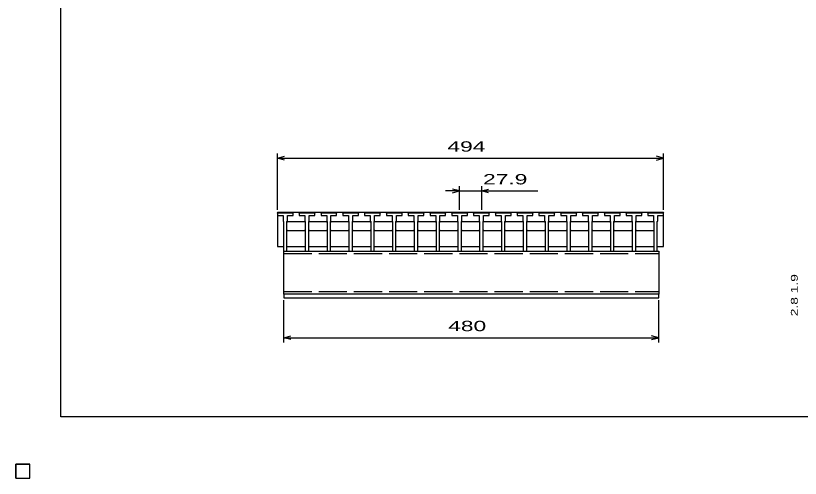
# Model space of a CAD drawing. Units: millimetres, scale not verified. Extents: x -1092 to 1042, y -770 to 629.
# Drawn here: x -1092 to -88, y -770 to -177 of the extents above; entities that cross this region are included whole.
import ezdxf
from ezdxf.enums import TextEntityAlignment as Align

# ---------------------------------------------------------------- set-up
doc = ezdxf.new("R2010")
doc.units = ezdxf.units.MM
doc.header["$LTSCALE"] = 6
doc.linetypes.add('DASHED', pattern=[7.5, 6, -1.5])
for name, color, linetype, lineweight in [('0_2', 150, 'Continuous', 25), ('16', 3, 'Continuous', 25), ('22', 2, 'Continuous', 25), ('32', 4, 'Continuous', 25)]:
    doc.layers.add(name, color=color, linetype=linetype, lineweight=lineweight)
doc.styles.add('ベクトル', font='')
doc.styles.get('ベクトル').set_extended_font_data('ベクトル')

msp = doc.modelspace()

# ---------------------------------------------------------------- linework, layer by layer
at = {"layer": '0_2'}
for p, q in [((-1034.4, -690.9), (-1034.4, 629.1)), ((1041.6, -690.9), (-1034.4, -690.9))]:
    msp.add_line(p, q, dxfattribs=at)
at = {"layer": '16'}
for p, q in [((-757, -429.9), (-756.5, -428.4)), ((-757, -428.4), (-263, -428.4)), ((-757, -428.4), (-757, -472.4)), ((-757, -429.9), (-757, -432.9)), ((-737, -429.9), (-757, -429.9)), ((-756.5, -428.4), (-753.6, -428.4)), ((-753.6, -428.4), (-753.1, -429.9)), ((-748.95, -429.9), (-748.45, -428.4)), ((-748.45, -428.4), (-745.55, -428.4)), ((-745.55, -428.4), (-745.05, -429.9)), ((-740.9, -429.9), (-740.4, -428.4)), ((-740.4, -428.4), (-737.5, -428.4)), ((-737.5, -428.4), (-737, -429.9)), ((-737, -432.9), (-737, -429.9)), ((-729.1, -429.9), (-728.6, -428.4)), ((-729.1, -429.9), (-729.1, -432.9)), ((-709.1, -429.9), (-729.1, -429.9)), ((-728.6, -428.4), (-725.7, -428.4)), ((-725.7, -428.4), (-725.2, -429.9)), ((-721.05, -429.9), (-720.55, -428.4)), ((-720.55, -428.4), (-717.65, -428.4)), ((-717.65, -428.4), (-717.15, -429.9)), ((-713, -429.9), (-712.5, -428.4)), ((-712.5, -428.4), (-709.6, -428.4)), ((-709.6, -428.4), (-709.1, -429.9)), ((-709.1, -432.9), (-709.1, -429.9)), ((-701.2, -429.9), (-700.7, -428.4)), ((-701.2, -429.9), (-701.2, -432.9)), ((-681.2, -429.9), (-701.2, -429.9)), ((-700.7, -428.4), (-697.8, -428.4)), ((-697.8, -428.4), (-697.3, -429.9)), ((-693.15, -429.9), (-692.65, -428.4)), ((-692.65, -428.4), (-689.75, -428.4)), ((-689.75, -428.4), (-689.25, -429.9)), ((-685.1, -429.9), (-684.6, -428.4)), ((-684.6, -428.4), (-681.7, -428.4)), ((-681.7, -428.4), (-681.2, -429.9)), ((-681.2, -432.9), (-681.2, -429.9)), ((-673.3, -429.9), (-672.8, -428.4)), ((-673.3, -429.9), (-673.3, -432.9)), ((-653.3, -429.9), (-673.3, -429.9)), ((-672.8, -428.4), (-669.9, -428.4)), ((-669.9, -428.4), (-669.4, -429.9)), ((-665.25, -429.9), (-664.75, -428.4)), ((-664.75, -428.4), (-661.85, -428.4)), ((-661.85, -428.4), (-661.35, -429.9)), ((-657.2, -429.9), (-656.7, -428.4)), ((-656.7, -428.4), (-653.8, -428.4)), ((-653.8, -428.4), (-653.3, -429.9)), ((-653.3, -432.9), (-653.3, -429.9)), ((-645.4, -429.9), (-644.9, -428.4)), ((-645.4, -429.9), (-645.4, -432.9)), ((-625.4, -429.9), (-645.4, -429.9)), ((-644.9, -428.4), (-642, -428.4)), ((-642, -428.4), (-641.5, -429.9)), ((-637.35, -429.9), (-636.85, -428.4)), ((-636.85, -428.4), (-633.95, -428.4)), ((-633.95, -428.4), (-633.45, -429.9)), ((-629.3, -429.9), (-628.8, -428.4)), ((-628.8, -428.4), (-625.9, -428.4)), ((-625.9, -428.4), (-625.4, -429.9)), ((-625.4, -432.9), (-625.4, -429.9)), ((-617.5, -429.9), (-617, -428.4)), ((-617.5, -429.9), (-617.5, -432.9)), ((-597.5, -429.9), (-617.5, -429.9)), ((-617, -428.4), (-614.1, -428.4)), ((-614.1, -428.4), (-613.6, -429.9)), ((-609.45, -429.9), (-608.95, -428.4)), ((-608.95, -428.4), (-606.05, -428.4)), ((-606.05, -428.4), (-605.55, -429.9)), ((-601.4, -429.9), (-600.9, -428.4)), ((-600.9, -428.4), (-598, -428.4)), ((-598, -428.4), (-597.5, -429.9)), ((-597.5, -432.9), (-597.5, -429.9)), ((-589.6, -429.9), (-589.1, -428.4)), ((-589.6, -429.9), (-589.6, -432.9)), ((-569.6, -429.9), (-589.6, -429.9)), ((-589.1, -428.4), (-586.2, -428.4)), ((-586.2, -428.4), (-585.7, -429.9)), ((-581.55, -429.9), (-581.05, -428.4)), ((-581.05, -428.4), (-578.15, -428.4)), ((-578.15, -428.4), (-577.65, -429.9)), ((-573.5, -429.9), (-573, -428.4)), ((-573, -428.4), (-570.1, -428.4)), ((-570.1, -428.4), (-569.6, -429.9)), ((-569.6, -432.9), (-569.6, -429.9)), ((-561.7, -429.9), (-561.2, -428.4)), ((-561.7, -429.9), (-561.7, -432.9)), ((-541.7, -429.9), (-561.7, -429.9)), ((-561.2, -428.4), (-558.3, -428.4)), ((-558.3, -428.4), (-557.8, -429.9)), ((-553.65, -429.9), (-553.15, -428.4)), ((-553.15, -428.4), (-550.25, -428.4)), ((-550.25, -428.4), (-549.75, -429.9)), ((-545.6, -429.9), (-545.1, -428.4)), ((-545.1, -428.4), (-542.2, -428.4)), ((-542.2, -428.4), (-541.7, -429.9)), ((-541.7, -432.9), (-541.7, -429.9)), ((-533.8, -429.9), (-533.3, -428.4)), ((-533.8, -429.9), (-533.8, -432.9)), ((-513.8, -429.9), (-533.8, -429.9)), ((-533.3, -428.4), (-530.4, -428.4)), ((-530.4, -428.4), (-529.9, -429.9)), ((-525.75, -429.9), (-525.25, -428.4)), ((-525.25, -428.4), (-522.35, -428.4)), ((-522.35, -428.4), (-521.85, -429.9)), ((-517.7, -429.9), (-517.2, -428.4)), ((-517.2, -428.4), (-514.3, -428.4)), ((-514.3, -428.4), (-513.8, -429.9)), ((-513.8, -432.9), (-513.8, -429.9)), ((-505.9, -429.9), (-505.4, -428.4)), ((-505.9, -429.9), (-505.9, -432.9)), ((-485.9, -429.9), (-505.9, -429.9)), ((-505.4, -428.4), (-502.5, -428.4)), ((-502.5, -428.4), (-502, -429.9)), ((-497.85, -429.9), (-497.35, -428.4)), ((-497.35, -428.4), (-494.45, -428.4)), ((-494.45, -428.4), (-493.95, -429.9)), ((-489.8, -429.9), (-489.3, -428.4)), ((-489.3, -428.4), (-486.4, -428.4)), ((-486.4, -428.4), (-485.9, -429.9)), ((-485.9, -432.9), (-485.9, -429.9)), ((-478, -429.9), (-477.5, -428.4)), ((-478, -429.9), (-478, -432.9)), ((-458, -429.9), (-478, -429.9)), ((-477.5, -428.4), (-474.6, -428.4)), ((-474.6, -428.4), (-474.1, -429.9)), ((-469.95, -429.9), (-469.45, -428.4)), ((-469.45, -428.4), (-466.55, -428.4)), ((-466.55, -428.4), (-466.05, -429.9)), ((-461.9, -429.9), (-461.4, -428.4)), ((-461.4, -428.4), (-458.5, -428.4)), ((-458.5, -428.4), (-458, -429.9)), ((-458, -432.9), (-458, -429.9)), ((-450.1, -429.9), (-449.6, -428.4)), ((-450.1, -429.9), (-450.1, -432.9)), ((-430.1, -429.9), (-450.1, -429.9)), ((-449.6, -428.4), (-446.7, -428.4)), ((-446.7, -428.4), (-446.2, -429.9)), ((-442.05, -429.9), (-441.55, -428.4)), ((-441.55, -428.4), (-438.65, -428.4)), ((-438.65, -428.4), (-438.15, -429.9)), ((-434, -429.9), (-433.5, -428.4)), ((-433.5, -428.4), (-430.6, -428.4)), ((-430.6, -428.4), (-430.1, -429.9)), ((-430.1, -432.9), (-430.1, -429.9)), ((-422.2, -429.9), (-421.7, -428.4)), ((-422.2, -429.9), (-422.2, -432.9)), ((-402.2, -429.9), (-422.2, -429.9)), ((-421.7, -428.4), (-418.8, -428.4)), ((-418.8, -428.4), (-418.3, -429.9)), ((-414.15, -429.9), (-413.65, -428.4)), ((-413.65, -428.4), (-410.75, -428.4)), ((-410.75, -428.4), (-410.25, -429.9)), ((-406.1, -429.9), (-405.6, -428.4)), ((-405.6, -428.4), (-402.7, -428.4)), ((-402.7, -428.4), (-402.2, -429.9)), ((-402.2, -432.9), (-402.2, -429.9)), ((-394.3, -429.9), (-393.8, -428.4)), ((-394.3, -429.9), (-394.3, -432.9)), ((-374.3, -429.9), (-394.3, -429.9)), ((-393.8, -428.4), (-390.9, -428.4)), ((-390.9, -428.4), (-390.4, -429.9)), ((-386.25, -429.9), (-385.75, -428.4)), ((-385.75, -428.4), (-382.85, -428.4)), ((-382.85, -428.4), (-382.35, -429.9)), ((-378.2, -429.9), (-377.7, -428.4)), ((-377.7, -428.4), (-374.8, -428.4)), ((-374.8, -428.4), (-374.3, -429.9)), ((-374.3, -432.9), (-374.3, -429.9)), ((-366.4, -429.9), (-365.9, -428.4)), ((-366.4, -429.9), (-366.4, -432.9)), ((-346.4, -429.9), (-366.4, -429.9)), ((-365.9, -428.4), (-363, -428.4)), ((-363, -428.4), (-362.5, -429.9)), ((-358.35, -429.9), (-357.85, -428.4)), ((-357.85, -428.4), (-354.95, -428.4)), ((-354.95, -428.4), (-354.45, -429.9)), ((-350.3, -429.9), (-349.8, -428.4)), ((-349.8, -428.4), (-346.9, -428.4)), ((-346.9, -428.4), (-346.4, -429.9)), ((-346.4, -432.9), (-346.4, -429.9)), ((-338.5, -429.9), (-338, -428.4)), ((-338.5, -429.9), (-338.5, -432.9)), ((-318.5, -429.9), (-338.5, -429.9)), ((-338, -428.4), (-335.1, -428.4)), ((-335.1, -428.4), (-334.6, -429.9)), ((-330.45, -429.9), (-329.95, -428.4)), ((-329.95, -428.4), (-327.05, -428.4)), ((-327.05, -428.4), (-326.55, -429.9)), ((-322.4, -429.9), (-321.9, -428.4)), ((-321.9, -428.4), (-319, -428.4)), ((-319, -428.4), (-318.5, -429.9)), ((-318.5, -432.9), (-318.5, -429.9)), ((-310.6, -429.9), (-310.1, -428.4)), ((-310.6, -429.9), (-310.6, -432.9)), ((-290.6, -429.9), (-310.6, -429.9)), ((-310.1, -428.4), (-307.2, -428.4)), ((-307.2, -428.4), (-306.7, -429.9)), ((-302.55, -429.9), (-302.05, -428.4)), ((-302.05, -428.4), (-299.15, -428.4)), ((-299.15, -428.4), (-298.65, -429.9)), ((-294.5, -429.9), (-294, -428.4)), ((-294, -428.4), (-291.1, -428.4)), ((-291.1, -428.4), (-290.6, -429.9)), ((-290.6, -432.9), (-290.6, -429.9)), ((-283, -429.9), (-282.5, -428.4)), ((-283, -429.9), (-283, -432.9)), ((-263, -429.9), (-283, -429.9)), ((-282.5, -428.4), (-279.6, -428.4)), ((-279.6, -428.4), (-279.1, -429.9)), ((-274.95, -429.9), (-274.45, -428.4)), ((-274.45, -428.4), (-271.55, -428.4)), ((-271.55, -428.4), (-271.05, -429.9)), ((-266.9, -429.9), (-266.4, -428.4)), ((-266.4, -428.4), (-263.5, -428.4)), ((-263.5, -428.4), (-263, -429.9)), ((-263, -472.4), (-263, -428.4)), ((-263, -432.9), (-263, -429.9)), ((-757, -432.9), (-749.75, -432.9)), ((-749.75, -432.9), (-749.75, -439.9)), ((-749.75, -439.9), (-749.25, -440.4)), ((-749.25, -440.4), (-749.25, -478.4)), ((-744.75, -440.4), (-744.25, -439.9)), ((-744.75, -478.4), (-744.75, -440.4)), ((-744.75, -441.4), (-743.75, -440.4)), ((-744.25, -439.9), (-744.25, -432.9)), ((-744.25, -432.9), (-737, -432.9)), ((-743.75, -440.4), (-722.35, -440.4)), ((-729.1, -432.9), (-721.85, -432.9)), ((-722.35, -440.4), (-721.35, -441.4)), ((-721.85, -432.9), (-721.85, -439.9)), ((-721.85, -439.9), (-721.35, -440.4)), ((-721.35, -440.4), (-721.35, -478.4)), ((-716.85, -440.4), (-716.35, -439.9)), ((-716.85, -478.4), (-716.85, -440.4)), ((-716.85, -441.4), (-715.85, -440.4)), ((-716.35, -439.9), (-716.35, -432.9)), ((-716.35, -432.9), (-709.1, -432.9)), ((-715.85, -440.4), (-694.45, -440.4)), ((-701.2, -432.9), (-693.95, -432.9)), ((-694.45, -440.4), (-693.45, -441.4)), ((-693.95, -432.9), (-693.95, -439.9)), ((-693.95, -439.9), (-693.45, -440.4)), ((-693.45, -440.4), (-693.45, -478.4)), ((-688.95, -440.4), (-688.45, -439.9)), ((-688.95, -478.4), (-688.95, -440.4)), ((-688.95, -441.4), (-687.95, -440.4)), ((-688.45, -439.9), (-688.45, -432.9)), ((-688.45, -432.9), (-681.2, -432.9)), ((-687.95, -440.4), (-666.55, -440.4)), ((-673.3, -432.9), (-666.05, -432.9)), ((-666.55, -440.4), (-665.55, -441.4)), ((-666.05, -432.9), (-666.05, -439.9)), ((-666.05, -439.9), (-665.55, -440.4)), ((-665.55, -440.4), (-665.55, -478.4)), ((-661.05, -440.4), (-660.55, -439.9)), ((-661.05, -478.4), (-661.05, -440.4)), ((-661.05, -441.4), (-660.05, -440.4)), ((-660.55, -439.9), (-660.55, -432.9)), ((-660.55, -432.9), (-653.3, -432.9)), ((-660.05, -440.4), (-638.65, -440.4)), ((-645.4, -432.9), (-638.15, -432.9)), ((-638.65, -440.4), (-637.65, -441.4)), ((-638.15, -432.9), (-638.15, -439.9)), ((-638.15, -439.9), (-637.65, -440.4)), ((-637.65, -440.4), (-637.65, -478.4)), ((-633.15, -440.4), (-632.65, -439.9)), ((-633.15, -478.4), (-633.15, -440.4)), ((-633.15, -441.4), (-632.15, -440.4)), ((-632.65, -439.9), (-632.65, -432.9)), ((-632.65, -432.9), (-625.4, -432.9)), ((-632.15, -440.4), (-610.75, -440.4)), ((-617.5, -432.9), (-610.25, -432.9)), ((-610.75, -440.4), (-609.75, -441.4)), ((-610.25, -432.9), (-610.25, -439.9)), ((-610.25, -439.9), (-609.75, -440.4)), ((-609.75, -440.4), (-609.75, -478.4)), ((-605.25, -440.4), (-604.75, -439.9)), ((-605.25, -478.4), (-605.25, -440.4)), ((-605.25, -441.4), (-604.25, -440.4)), ((-604.75, -439.9), (-604.75, -432.9)), ((-604.75, -432.9), (-597.5, -432.9)), ((-604.25, -440.4), (-582.85, -440.4)), ((-589.6, -432.9), (-582.35, -432.9)), ((-582.85, -440.4), (-581.85, -441.4)), ((-582.35, -432.9), (-582.35, -439.9)), ((-582.35, -439.9), (-581.85, -440.4)), ((-581.85, -440.4), (-581.85, -478.4)), ((-577.35, -440.4), (-576.85, -439.9)), ((-577.35, -478.4), (-577.35, -440.4)), ((-577.35, -441.4), (-576.35, -440.4)), ((-576.85, -439.9), (-576.85, -432.9)), ((-576.85, -432.9), (-569.6, -432.9)), ((-576.35, -440.4), (-554.95, -440.4)), ((-561.7, -432.9), (-554.45, -432.9)), ((-554.95, -440.4), (-553.95, -441.4)), ((-554.45, -432.9), (-554.45, -439.9)), ((-554.45, -439.9), (-553.95, -440.4)), ((-553.95, -440.4), (-553.95, -478.4)), ((-549.45, -440.4), (-548.95, -439.9)), ((-549.45, -478.4), (-549.45, -440.4)), ((-549.45, -441.4), (-548.45, -440.4)), ((-548.95, -439.9), (-548.95, -432.9)), ((-548.95, -432.9), (-541.7, -432.9)), ((-548.45, -440.4), (-527.05, -440.4)), ((-533.8, -432.9), (-526.55, -432.9)), ((-527.05, -440.4), (-526.05, -441.4)), ((-526.55, -432.9), (-526.55, -439.9)), ((-526.55, -439.9), (-526.05, -440.4)), ((-526.05, -440.4), (-526.05, -478.4)), ((-521.55, -440.4), (-521.05, -439.9)), ((-521.55, -478.4), (-521.55, -440.4)), ((-521.55, -441.4), (-520.55, -440.4)), ((-521.05, -439.9), (-521.05, -432.9)), ((-521.05, -432.9), (-513.8, -432.9)), ((-520.55, -440.4), (-499.15, -440.4)), ((-505.9, -432.9), (-498.65, -432.9)), ((-499.15, -440.4), (-498.15, -441.4)), ((-498.65, -432.9), (-498.65, -439.9)), ((-498.65, -439.9), (-498.15, -440.4)), ((-498.15, -440.4), (-498.15, -478.4)), ((-493.65, -440.4), (-493.15, -439.9)), ((-493.65, -478.4), (-493.65, -440.4)), ((-493.65, -441.4), (-492.65, -440.4)), ((-493.15, -439.9), (-493.15, -432.9)), ((-493.15, -432.9), (-485.9, -432.9)), ((-492.65, -440.4), (-471.25, -440.4)), ((-478, -432.9), (-470.75, -432.9)), ((-471.25, -440.4), (-470.25, -441.4)), ((-470.75, -432.9), (-470.75, -439.9)), ((-470.75, -439.9), (-470.25, -440.4)), ((-470.25, -440.4), (-470.25, -478.4)), ((-465.75, -440.4), (-465.25, -439.9)), ((-465.75, -478.4), (-465.75, -440.4)), ((-465.75, -441.4), (-464.75, -440.4)), ((-465.25, -439.9), (-465.25, -432.9)), ((-465.25, -432.9), (-458, -432.9)), ((-464.75, -440.4), (-443.35, -440.4)), ((-450.1, -432.9), (-442.85, -432.9)), ((-443.35, -440.4), (-442.35, -441.4)), ((-442.85, -432.9), (-442.85, -439.9)), ((-442.85, -439.9), (-442.35, -440.4)), ((-442.35, -440.4), (-442.35, -478.4)), ((-437.85, -440.4), (-437.35, -439.9)), ((-437.85, -478.4), (-437.85, -440.4)), ((-437.85, -441.4), (-436.85, -440.4)), ((-437.35, -439.9), (-437.35, -432.9)), ((-437.35, -432.9), (-430.1, -432.9)), ((-436.85, -440.4), (-415.45, -440.4)), ((-422.2, -432.9), (-414.95, -432.9)), ((-415.45, -440.4), (-414.45, -441.4)), ((-414.95, -432.9), (-414.95, -439.9)), ((-414.95, -439.9), (-414.45, -440.4)), ((-414.45, -440.4), (-414.45, -478.4)), ((-409.95, -440.4), (-409.45, -439.9)), ((-409.95, -478.4), (-409.95, -440.4)), ((-409.95, -441.4), (-408.95, -440.4)), ((-409.45, -439.9), (-409.45, -432.9)), ((-409.45, -432.9), (-402.2, -432.9)), ((-408.95, -440.4), (-387.55, -440.4)), ((-394.3, -432.9), (-387.05, -432.9)), ((-387.55, -440.4), (-386.55, -441.4)), ((-387.05, -432.9), (-387.05, -439.9)), ((-387.05, -439.9), (-386.55, -440.4)), ((-386.55, -440.4), (-386.55, -478.4)), ((-382.05, -440.4), (-381.55, -439.9)), ((-382.05, -478.4), (-382.05, -440.4)), ((-382.05, -441.4), (-381.05, -440.4)), ((-381.55, -439.9), (-381.55, -432.9)), ((-381.55, -432.9), (-374.3, -432.9)), ((-381.05, -440.4), (-359.65, -440.4)), ((-366.4, -432.9), (-359.15, -432.9)), ((-359.65, -440.4), (-358.65, -441.4)), ((-359.15, -432.9), (-359.15, -439.9)), ((-359.15, -439.9), (-358.65, -440.4)), ((-358.65, -440.4), (-358.65, -478.4)), ((-354.15, -440.4), (-353.65, -439.9)), ((-354.15, -478.4), (-354.15, -440.4)), ((-354.15, -441.4), (-353.15, -440.4)), ((-353.65, -439.9), (-353.65, -432.9)), ((-353.65, -432.9), (-346.4, -432.9)), ((-353.15, -440.4), (-331.75, -440.4)), ((-338.5, -432.9), (-331.25, -432.9)), ((-331.75, -440.4), (-330.75, -441.4)), ((-331.25, -432.9), (-331.25, -439.9)), ((-331.25, -439.9), (-330.75, -440.4)), ((-330.75, -440.4), (-330.75, -478.4)), ((-326.25, -440.4), (-325.75, -439.9)), ((-326.25, -478.4), (-326.25, -440.4)), ((-326.25, -441.4), (-325.25, -440.4)), ((-325.75, -439.9), (-325.75, -432.9)), ((-325.75, -432.9), (-318.5, -432.9)), ((-325.25, -440.4), (-303.85, -440.4)), ((-310.6, -432.9), (-303.35, -432.9)), ((-303.85, -440.4), (-302.85, -441.4)), ((-303.35, -432.9), (-303.35, -439.9)), ((-303.35, -439.9), (-302.85, -440.4)), ((-302.85, -440.4), (-302.85, -478.4)), ((-298.35, -440.4), (-297.85, -439.9)), ((-298.35, -478.4), (-298.35, -440.4)), ((-298.35, -441.4), (-297.35, -440.4)), ((-297.85, -439.9), (-297.85, -432.9)), ((-297.85, -432.9), (-290.6, -432.9)), ((-297.35, -440.4), (-275.95, -440.4)), ((-283, -432.9), (-275.75, -432.9)), ((-275.95, -440.4), (-274.95, -441.4)), ((-275.75, -432.9), (-275.75, -439.9)), ((-275.75, -439.9), (-275.25, -440.4)), ((-275.25, -440.4), (-275.25, -478.4)), ((-270.75, -440.4), (-270.25, -439.9)), ((-270.75, -478.4), (-270.75, -440.4)), ((-270.25, -439.9), (-270.25, -432.9)), ((-270.25, -432.9), (-263, -432.9)), ((-743.75, -452.4), (-744.75, -451.4)), ((-721.35, -451.4), (-722.35, -452.4)), ((-715.85, -452.4), (-716.85, -451.4)), ((-693.45, -451.4), (-694.45, -452.4)), ((-687.95, -452.4), (-688.95, -451.4)), ((-665.55, -451.4), (-666.55, -452.4)), ((-660.05, -452.4), (-661.05, -451.4)), ((-637.65, -451.4), (-638.65, -452.4)), ((-632.15, -452.4), (-633.15, -451.4)), ((-609.75, -451.4), (-610.75, -452.4)), ((-604.25, -452.4), (-605.25, -451.4)), ((-581.85, -451.4), (-582.85, -452.4)), ((-576.35, -452.4), (-577.35, -451.4)), ((-553.95, -451.4), (-554.95, -452.4)), ((-548.45, -452.4), (-549.45, -451.4)), ((-526.05, -451.4), (-527.05, -452.4)), ((-520.55, -452.4), (-521.55, -451.4)), ((-498.15, -451.4), (-499.15, -452.4)), ((-492.65, -452.4), (-493.65, -451.4)), ((-470.25, -451.4), (-471.25, -452.4)), ((-464.75, -452.4), (-465.75, -451.4)), ((-442.35, -451.4), (-443.35, -452.4)), ((-436.85, -452.4), (-437.85, -451.4)), ((-414.45, -451.4), (-415.45, -452.4)), ((-408.95, -452.4), (-409.95, -451.4)), ((-386.55, -451.4), (-387.55, -452.4)), ((-381.05, -452.4), (-382.05, -451.4)), ((-358.65, -451.4), (-359.65, -452.4)), ((-353.15, -452.4), (-354.15, -451.4)), ((-330.75, -451.4), (-331.75, -452.4)), ((-325.25, -452.4), (-326.25, -451.4)), ((-302.85, -451.4), (-303.85, -452.4)), ((-297.35, -452.4), (-298.35, -451.4)), ((-274.95, -451.4), (-275.95, -452.4)), ((-722.35, -452.4), (-743.75, -452.4)), ((-694.45, -452.4), (-715.85, -452.4)), ((-666.55, -452.4), (-687.95, -452.4)), ((-638.65, -452.4), (-660.05, -452.4)), ((-610.75, -452.4), (-632.15, -452.4)), ((-582.85, -452.4), (-604.25, -452.4)), ((-554.95, -452.4), (-576.35, -452.4)), ((-527.05, -452.4), (-548.45, -452.4)), ((-499.15, -452.4), (-520.55, -452.4)), ((-471.25, -452.4), (-492.65, -452.4)), ((-443.35, -452.4), (-464.75, -452.4)), ((-415.45, -452.4), (-436.85, -452.4)), ((-387.55, -452.4), (-408.95, -452.4)), ((-359.65, -452.4), (-381.05, -452.4)), ((-331.75, -452.4), (-353.15, -452.4)), ((-303.85, -452.4), (-325.25, -452.4)), ((-275.95, -452.4), (-297.35, -452.4)), ((-757, -472.4), (-749.25, -472.4)), ((-749.25, -478.4), (-744.75, -478.4)), ((-749, -478.4), (-269, -478.4)), ((-749, -533.4), (-749, -478.4)), ((-744.75, -472.4), (-721.35, -472.4)), ((-721.35, -478.4), (-716.85, -478.4)), ((-716.85, -472.4), (-693.45, -472.4)), ((-693.45, -478.4), (-688.95, -478.4)), ((-688.95, -472.4), (-665.55, -472.4)), ((-665.55, -478.4), (-661.05, -478.4)), ((-661.05, -472.4), (-637.65, -472.4)), ((-637.65, -478.4), (-633.15, -478.4)), ((-633.15, -472.4), (-609.75, -472.4)), ((-609.75, -478.4), (-605.25, -478.4)), ((-605.25, -472.4), (-581.85, -472.4)), ((-581.85, -478.4), (-577.35, -478.4)), ((-577.35, -472.4), (-553.95, -472.4)), ((-553.95, -478.4), (-549.45, -478.4)), ((-549.45, -472.4), (-526.05, -472.4)), ((-526.05, -478.4), (-521.55, -478.4)), ((-521.55, -472.4), (-498.15, -472.4)), ((-498.15, -478.4), (-493.65, -478.4)), ((-493.65, -472.4), (-470.25, -472.4)), ((-470.25, -478.4), (-465.75, -478.4)), ((-465.75, -472.4), (-442.35, -472.4)), ((-442.35, -478.4), (-437.85, -478.4)), ((-437.85, -472.4), (-414.45, -472.4)), ((-414.45, -478.4), (-409.95, -478.4)), ((-409.95, -472.4), (-386.55, -472.4)), ((-386.55, -478.4), (-382.05, -478.4)), ((-382.05, -472.4), (-358.65, -472.4)), ((-358.65, -478.4), (-354.15, -478.4)), ((-354.15, -472.4), (-330.75, -472.4)), ((-330.75, -478.4), (-326.25, -478.4)), ((-326.25, -472.4), (-302.85, -472.4)), ((-302.85, -478.4), (-298.35, -478.4)), ((-298.35, -472.4), (-275.25, -472.4)), ((-275.25, -478.4), (-270.75, -478.4)), ((-270.75, -472.4), (-263, -472.4)), ((-269, -478.4), (-269, -533.4)), ((-269, -533.4), (-749, -533.4)), ((-749, -533.4), (-749, -538.4)), ((-749, -538.4), (-269, -538.4)), ((-269, -538.4), (-269, -533.4)), ((-1092, -751.5), (-1074, -751.5)), ((-1092, -769.5), (-1092, -751.5)), ((-1092, -751.5), (-1074, -751.5)), ((-1092, -769.5), (-1092, -751.5)), ((-1092, -751.5), (-1074, -751.5)), ((-1092, -769.5), (-1092, -751.5)), ((-1092, -751.5), (-1074, -751.5)), ((-1092, -769.5), (-1092, -751.5)), ((-1092, -751.5), (-1074, -751.5)), ((-1092, -769.5), (-1092, -751.5)), ((-1074, -769.5), (-1074, -751.5)), ((-1074, -769.5), (-1074, -751.5)), ((-1074, -769.5), (-1074, -751.5)), ((-1074, -769.5), (-1074, -751.5)), ((-1074, -769.5), (-1074, -751.5)), ((-1092, -769.5), (-1074, -769.5)), ((-1092, -769.5), (-1074, -769.5)), ((-1092, -769.5), (-1074, -769.5)), ((-1092, -769.5), (-1074, -769.5)), ((-1092, -769.5), (-1074, -769.5))]:
    msp.add_line(p, q, dxfattribs=at)
at = {"layer": '16', "linetype": 'DASHED'}
for p, q in [((-749, -481.6), (-269, -481.6)), ((-749, -530.2), (-269, -530.2))]:
    msp.add_line(p, q, dxfattribs=at)
at = {"layer": '22', "color": 4}
for p, q in [((-757, -425.4), (-757, -353.4)), ((-757, -359.4), (-748, -357)), ((-748, -361.8), (-757, -359.4)), ((-757, -359.4), (-263, -359.4)), ((-263, -359.4), (-272, -357)), ((-272, -361.8), (-263, -359.4)), ((-263, -425.4), (-263, -353.4)), ((-523.8, -401.4), (-541.8, -401.4)), ((-523.8, -401.4), (-532.8, -399)), ((-532.8, -403.8), (-523.8, -401.4)), ((-523.8, -425.4), (-523.8, -395.4)), ((-523.8, -401.4), (-495.9, -401.4)), ((-495.9, -395.4), (-495.9, -425.4)), ((-495.9, -401.4), (-486.9, -399)), ((-486.9, -403.8), (-495.9, -401.4)), ((-495.9, -401.4), (-423.9, -401.4)), ((-749, -595.4), (-749, -541.4)), ((-269, -595.4), (-269, -541.4)), ((-749, -589.4), (-740, -587)), ((-740, -591.8), (-749, -589.4)), ((-749, -589.4), (-269, -589.4)), ((-269, -589.4), (-278, -587)), ((-278, -591.8), (-269, -589.4))]:
    msp.add_line(p, q, dxfattribs=at)
at = {"layer": '22'}
for p, q in [((-1074, -751.5), (-1092, -751.5)), ((-1092, -751.5), (-1092, -769.5)), ((-1074, -751.5), (-1092, -751.5)), ((-1092, -751.5), (-1092, -769.5)), ((-1074, -751.5), (-1092, -751.5)), ((-1092, -751.5), (-1092, -769.5)), ((-1074, -769.5), (-1074, -751.5)), ((-1074, -769.5), (-1074, -751.5)), ((-1074, -769.5), (-1074, -751.5)), ((-1092, -769.5), (-1074, -769.5)), ((-1092, -769.5), (-1074, -769.5)), ((-1092, -769.5), (-1074, -769.5))]:
    msp.add_line(p, q, dxfattribs=at)

# ---------------------------------------------------------------- texts
at = {"layer": '22', "style": 'ベクトル', "width": 1.65}
for s, p in [(' 494 ', (-547.5, -344.4)), (' 27.9 ', (-501.9, -386.4)), (' 480 ', (-546.5, -574.4))]:
    msp.add_text(s, height=13.2, dxfattribs=at).set_placement(p, align=Align.MIDDLE_LEFT)
at = {"layer": '32', "color": 2, "style": 'ベクトル', "width": 1.5}
msp.add_text('2.8 1.9', height=8.798, rotation=90, dxfattribs=at).set_placement((-95.4, -561.9), align=Align.MIDDLE_LEFT)

doc.saveas('drawing.dxf')
